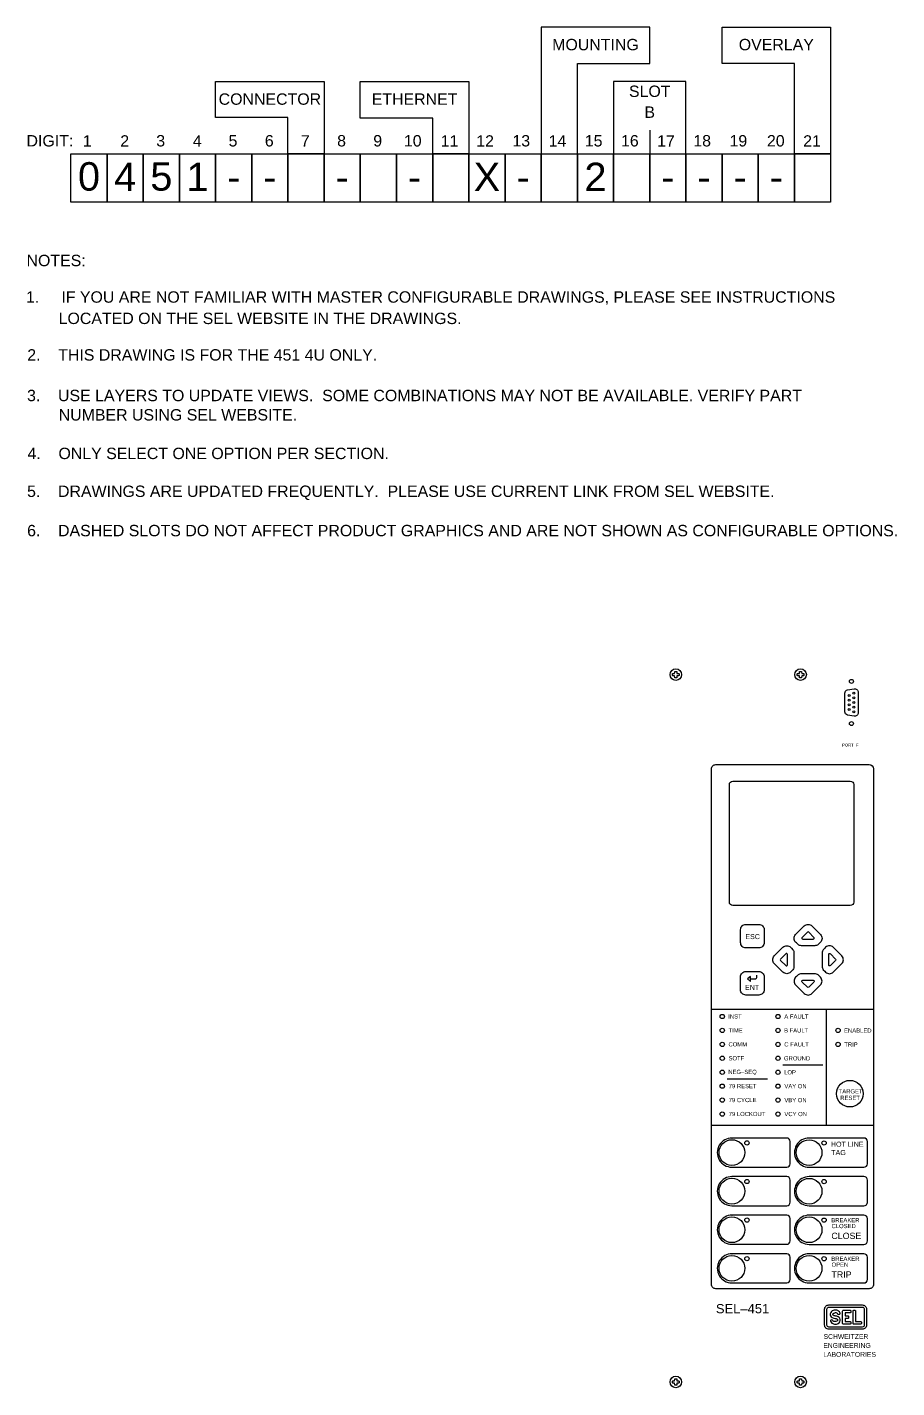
# Model space of a CAD drawing. Extents: x 1 to 47, y 1 to 35.
# Drawn here: x 0.99 to 21.27, y 3.26 to 35 of the extents above; entities that cross this region are included whole.
import ezdxf
from ezdxf.enums import TextEntityAlignment as Align

# ---------------------------------------------------------------- set-up
doc = ezdxf.new("R2010")
doc.units = 0
doc.header["$MEASUREMENT"] = 0
doc.layers.add('6.00_____[DWG]', color=7, linetype='CONTINUOUS')
doc.styles.add('Arial', font='arial.ttf')

msp = doc.modelspace()

# ---------------------------------------------------------------- linework, layer by layer
at = {"layer": '6.00_____[DWG]'}
for points in [[(13.82, 34.156), (15.507, 34.156), (15.507, 35), (12.976, 35), (12.976, 32.047), (13.82, 32.047), (13.82, 34.156)], [(18.882, 34.156), (17.195, 34.156), (17.195, 35), (19.726, 35), (19.726, 32.047), (18.882, 32.047), (18.882, 34.156)], [(7.07, 32.891), (5.382, 32.891), (5.382, 33.734), (7.913, 33.734), (7.913, 32.047), (7.07, 32.047), (7.07, 32.891)], [(10.445, 32.881), (8.757, 32.881), (8.757, 33.734), (11.289, 33.734), (11.289, 32.047), (10.445, 32.047), (10.445, 32.881)], [(16.351, 32.047), (16.351, 33.734), (14.664, 33.734), (14.664, 32.047), (16.351, 32.047)], [(15.507, 32.602), (15.507, 32.047)], [(2.851, 30.922), (2.007, 30.922), (2.007, 32.047), (2.851, 32.047), (2.851, 30.922)], [(3.695, 30.922), (2.851, 30.922), (2.851, 32.047), (3.695, 32.047), (3.695, 30.922)], [(4.538, 30.922), (3.695, 30.922), (3.695, 32.047), (4.538, 32.047), (4.538, 30.922)], [(5.382, 30.922), (4.538, 30.922), (4.538, 32.047), (5.382, 32.047), (5.382, 30.922)], [(6.226, 30.922), (5.382, 30.922), (5.382, 32.047), (6.226, 32.047), (6.226, 30.922)], [(7.07, 30.922), (6.226, 30.922), (6.226, 32.047), (7.07, 32.047), (7.07, 30.922)], [(7.913, 30.922), (7.07, 30.922), (7.07, 32.047), (7.913, 32.047), (7.913, 30.922)], [(8.757, 30.922), (7.913, 30.922), (7.913, 32.047), (8.757, 32.047), (8.757, 30.922)], [(9.601, 30.922), (8.757, 30.922), (8.757, 32.047), (9.601, 32.047), (9.601, 30.922)], [(10.445, 30.922), (9.601, 30.922), (9.601, 32.047), (10.445, 32.047), (10.445, 30.922)], [(11.289, 30.922), (10.445, 30.922), (10.445, 32.047), (11.289, 32.047), (11.289, 30.922)], [(12.132, 30.922), (11.289, 30.922), (11.289, 32.047), (12.132, 32.047), (12.132, 30.922)], [(12.976, 30.922), (12.132, 30.922), (12.132, 32.047), (12.976, 32.047), (12.976, 30.922)], [(13.82, 30.922), (12.976, 30.922), (12.976, 32.047), (13.82, 32.047), (13.82, 30.922)], [(14.664, 30.922), (13.82, 30.922), (13.82, 32.047), (14.664, 32.047), (14.664, 30.922)], [(15.507, 30.922), (14.664, 30.922), (14.664, 32.047), (15.507, 32.047), (15.507, 30.922)], [(16.351, 30.922), (15.507, 30.922), (15.507, 32.047), (16.351, 32.047), (16.351, 30.922)], [(17.195, 30.922), (16.351, 30.922), (16.351, 32.047), (17.195, 32.047), (17.195, 30.922)], [(18.038, 30.922), (17.195, 30.922), (17.195, 32.047), (18.038, 32.047), (18.038, 30.922)], [(18.882, 30.922), (18.038, 30.922), (18.038, 32.047), (18.882, 32.047), (18.882, 30.922)], [(19.726, 30.922), (18.882, 30.922), (18.882, 32.047), (19.726, 32.047), (19.726, 30.922)], [(20.725, 12.091), (16.949, 12.091)], [(19.619, 12.091), (19.619, 9.378)], [(19.548, 10.787), (18.608, 10.787)], [(18.254, 10.462), (17.313, 10.462)], [(20.725, 9.378), (16.949, 9.378)]]:
    msp.add_lwpolyline(points, dxfattribs=at)
for points in [[(16.191, 19.882, -0.391794), (16.183, 19.873), (16.143, 19.871, 0.399739), (16.142, 19.87), (16.14, 19.83, -0.391859), (16.132, 19.822), (16.098, 19.822, -0.391764), (16.09, 19.83), (16.088, 19.87, 0.399816), (16.087, 19.871), (16.047, 19.873, -0.391825), (16.039, 19.882), (16.038, 19.899), (16.039, 19.915, -0.391806), (16.047, 19.924), (16.087, 19.926, 0.399638), (16.088, 19.927), (16.09, 19.967, -0.391814), (16.098, 19.975), (16.132, 19.975, -0.39186), (16.14, 19.967), (16.142, 19.927, 0.399739), (16.143, 19.926), (16.183, 19.924, -0.391769), (16.191, 19.915), (16.192, 19.899), (16.191, 19.882)], [(19.101, 19.882, -0.391794), (19.093, 19.873), (19.053, 19.871, 0.399739), (19.052, 19.87), (19.05, 19.83, -0.391859), (19.042, 19.822), (19.008, 19.822, -0.391764), (19, 19.83), (18.998, 19.87, 0.399816), (18.997, 19.871), (18.957, 19.873, -0.391825), (18.949, 19.882), (18.948, 19.899), (18.949, 19.915, -0.391806), (18.957, 19.924), (18.997, 19.926, 0.399638), (18.998, 19.927), (19, 19.967, -0.391814), (19.008, 19.975), (19.042, 19.975, -0.39186), (19.05, 19.967), (19.052, 19.927, 0.399739), (19.053, 19.926), (19.093, 19.924, -0.391769), (19.101, 19.915), (19.102, 19.899), (19.101, 19.882)], [(17.859, 12.799), (17.967, 12.799, 0.414214), (18.002, 12.834), (18.002, 12.891)], [(16.191, 3.382, -0.391794), (16.183, 3.373), (16.143, 3.371, 0.399739), (16.142, 3.37), (16.14, 3.33, -0.391859), (16.132, 3.322), (16.098, 3.322, -0.391764), (16.09, 3.33), (16.088, 3.37, 0.399816), (16.087, 3.371), (16.047, 3.373, -0.391825), (16.039, 3.382), (16.038, 3.399), (16.039, 3.415, -0.391806), (16.047, 3.424), (16.087, 3.426, 0.399638), (16.088, 3.427), (16.09, 3.467, -0.391814), (16.098, 3.475), (16.132, 3.475, -0.39186), (16.14, 3.467), (16.142, 3.427, 0.399739), (16.143, 3.426), (16.183, 3.424, -0.391769), (16.191, 3.415), (16.192, 3.399), (16.191, 3.382)], [(19.101, 3.382, -0.391794), (19.093, 3.373), (19.053, 3.371, 0.399739), (19.052, 3.37), (19.05, 3.33, -0.391859), (19.042, 3.322), (19.008, 3.322, -0.391764), (19, 3.33), (18.998, 3.37, 0.399816), (18.997, 3.371), (18.957, 3.373, -0.391825), (18.949, 3.382), (18.948, 3.399), (18.949, 3.415, -0.391806), (18.957, 3.424), (18.997, 3.426, 0.399638), (18.998, 3.427), (19, 3.467, -0.391814), (19.008, 3.475), (19.042, 3.475, -0.39186), (19.05, 3.467), (19.052, 3.427, 0.399739), (19.053, 3.426), (19.093, 3.424, -0.391769), (19.101, 3.415), (19.102, 3.399), (19.101, 3.382)]]:
    msp.add_lwpolyline(points, format="xyb", dxfattribs=at)
for points in [[(20.368, 19.491), (20.368, 19.007, -0.46318), (20.275, 18.929), (20.122, 18.956, -0.363045), (20.057, 19.034), (20.057, 19.464, -0.360245), (20.122, 19.542), (20.275, 19.569, -0.463312)], [(17.049, 17.8), (20.625, 17.8, -0.414173), (20.725, 17.7), (20.725, 5.674, -0.414214), (20.625, 5.574), (17.049, 5.574, -0.414214), (16.949, 5.674), (16.949, 17.7, -0.414254)], [(17.445, 17.414), (20.185, 17.414, -0.414219), (20.265, 17.334), (20.265, 14.594, -0.414264), (20.185, 14.514), (17.445, 14.514, -0.41431), (17.365, 14.594), (17.365, 17.334, -0.414061)], [(17.751, 14.074), (18.051, 14.074, -0.414214), (18.176, 13.949), (18.176, 13.649, -0.414214), (18.051, 13.524), (17.751, 13.524, -0.414214), (17.626, 13.649), (17.626, 13.949, -0.414214)], [(19.044, 13.576, -0.176539), (18.966, 13.603), (18.929, 13.639), (18.91, 13.658, -0.414214), (18.91, 13.835), (19.112, 14.036, -0.414214), (19.288, 14.036), (19.49, 13.835, -0.414214), (19.49, 13.658), (19.471, 13.639), (19.434, 13.603, -0.176539), (19.356, 13.576)], [(19.183, 13.892), (19.062, 13.77, 0.66386), (19.079, 13.73), (19.321, 13.73, 0.66386), (19.338, 13.77), (19.217, 13.892, 0.408376)], [(18.872, 13.093, -0.176539), (18.845, 13.015), (18.81, 12.978), (18.791, 12.959, -0.414214), (18.614, 12.959), (18.412, 13.16, -0.414214), (18.412, 13.337), (18.614, 13.539, -0.414214), (18.791, 13.539), (18.81, 13.519), (18.845, 13.483, -0.176539), (18.872, 13.404)], [(18.557, 13.232), (18.678, 13.11, 0.66386), (18.719, 13.127), (18.719, 13.37, 0.66386), (18.678, 13.387), (18.557, 13.265, 0.408376)], [(19.528, 13.093, 0.176539), (19.555, 13.015), (19.59, 12.978), (19.609, 12.959, 0.414214), (19.786, 12.959), (19.988, 13.16, 0.414214), (19.988, 13.337), (19.786, 13.539, 0.414214), (19.609, 13.539), (19.59, 13.519), (19.555, 13.483, 0.176539), (19.528, 13.404)], [(19.843, 13.232), (19.722, 13.11, -0.66386), (19.681, 13.127), (19.681, 13.37, -0.66386), (19.722, 13.387), (19.843, 13.265, -0.408376)], [(17.75, 12.974), (18.05, 12.974, -0.414214), (18.175, 12.849), (18.175, 12.549, -0.414214), (18.05, 12.424), (17.75, 12.424, -0.414214), (17.625, 12.549), (17.625, 12.849, -0.414214)], [(19.044, 12.921, 0.176539), (18.966, 12.894), (18.929, 12.858), (18.91, 12.839, 0.414214), (18.91, 12.662), (19.112, 12.461, 0.414214), (19.288, 12.461), (19.49, 12.662, 0.414214), (19.49, 12.839), (19.471, 12.858), (19.434, 12.894, 0.176539), (19.356, 12.921)], [(19.183, 12.605), (19.062, 12.727, -0.66386), (19.079, 12.768), (19.321, 12.768, -0.66386), (19.338, 12.727), (19.217, 12.605, -0.408376)], [(17.427, 9.09, 1.005574), (17.424, 8.41), (18.704, 8.41, 0.414214), (18.784, 8.49), (18.784, 9.01, 0.414214), (18.704, 9.09), (17.424, 9.09)], [(19.227, 9.089, 1.005574), (19.224, 8.409), (20.504, 8.409, 0.414214), (20.584, 8.489), (20.584, 9.009, 0.414214), (20.504, 9.089), (19.224, 9.089)], [(17.427, 8.19, 1.005574), (17.424, 7.51), (18.704, 7.51, 0.414214), (18.784, 7.59), (18.784, 8.11, 0.414214), (18.704, 8.19), (17.424, 8.19)], [(19.227, 8.189, 1.005574), (19.224, 7.509), (20.504, 7.509, 0.414214), (20.584, 7.589), (20.584, 8.109, 0.414214), (20.504, 8.189), (19.224, 8.189)], [(17.427, 7.29, 1.005574), (17.424, 6.61), (18.704, 6.61, 0.414214), (18.784, 6.69), (18.784, 7.21, 0.414214), (18.704, 7.29), (17.424, 7.29)], [(19.227, 7.289, 1.005574), (19.224, 6.609), (20.504, 6.609, 0.414214), (20.584, 6.689), (20.584, 7.209, 0.414214), (20.504, 7.289), (19.224, 7.289)], [(17.427, 6.39, 1.005574), (17.424, 5.71), (18.704, 5.71, 0.414214), (18.784, 5.79), (18.784, 6.31, 0.414214), (18.704, 6.39), (17.424, 6.39)], [(19.227, 6.389, 1.005574), (19.224, 5.709), (20.504, 5.709, 0.414214), (20.584, 5.789), (20.584, 6.309, 0.414214), (20.504, 6.389), (19.224, 6.389)], [(20.564, 4.727, -0.414214), (20.465, 4.628), (19.685, 4.628, -0.414214), (19.587, 4.727), (19.587, 5.098, -0.414214), (19.685, 5.196), (20.465, 5.196, -0.414214), (20.564, 5.098)], [(20.512, 4.727, -0.414214), (20.465, 4.68), (19.685, 4.68, -0.414214), (19.639, 4.727), (19.639, 5.098, -0.414214), (19.685, 5.144), (20.465, 5.144, -0.414214), (20.512, 5.098)], [(19.828, 5.075, 0.192116), (19.745, 5.042, 0.12608), (19.719, 4.992, 0.336344), (19.765, 4.901, 0.087668), (19.833, 4.883, -0.022201), (19.853, 4.88, -0.039737), (19.867, 4.875, -0.23043), (19.891, 4.851, -0.182747), (19.889, 4.832, -0.221111), (19.844, 4.807, -0.058363), (19.816, 4.807, -0.13415), (19.787, 4.821, 0.006668), (19.771, 4.841, 0.085557), (19.767, 4.844, 0.231613), (19.728, 4.841, 0.170757), (19.72, 4.831, 0.118457), (19.722, 4.815, 0.153081), (19.756, 4.772, 0.186266), (19.839, 4.747, 0.192116), (19.922, 4.781, 0.12608), (19.948, 4.831, 0.336344), (19.902, 4.921, 0.087668), (19.834, 4.94, -0.022201), (19.815, 4.943, -0.039737), (19.8, 4.948, -0.23043), (19.776, 4.971, -0.182747), (19.778, 4.991, -0.221111), (19.823, 5.015, -0.058363), (19.851, 5.016, -0.13415), (19.88, 5.001, 0.006668), (19.896, 4.982, 0.085557), (19.9, 4.979, 0.231613), (19.939, 4.982, 0.170757), (19.947, 4.992, 0.118457), (19.945, 5.008, 0.153081), (19.911, 5.051, 0.186266)], [(20.062, 4.882), (20.062, 4.807), (20.185, 4.807, -0.424366), (20.2, 4.792), (20.2, 4.765, -0.404134), (20.185, 4.75), (20.022, 4.75, -0.432614), (20.006, 4.766), (20.006, 5.054, -0.396049), (20.022, 5.071), (20.185, 5.071, -0.424366), (20.2, 5.055), (20.2, 5.029, -0.404134), (20.185, 5.014), (20.062, 5.014), (20.062, 4.939), (20.134, 4.939, -0.353971), (20.144, 4.926), (20.144, 4.926), (20.144, 4.895, -0.353971), (20.134, 4.882)], [(20.266, 5.071), (20.294, 5.071, -0.432614), (20.309, 5.054), (20.309, 4.807), (20.429, 4.807, -0.424366), (20.444, 4.792), (20.444, 4.765, -0.404134), (20.429, 4.75), (20.266, 4.75, -0.432614), (20.25, 4.766), (20.25, 5.054, -0.396049)]]:
    msp.add_lwpolyline(points, format="xyb", close=True, dxfattribs=at)
msp.add_lwpolyline([(17.859, 12.857), (17.784, 12.799), (17.859, 12.741)], close=True, dxfattribs=at)
for centre, radius in [((16.115, 19.899), 0.135), ((19.025, 19.899), 0.135), ((20.212, 19.741), 0.047), ((20.156, 19.412), 0.0225), ((20.268, 19.467), 0.0225), ((20.268, 19.358), 0.0225), ((20.156, 19.303), 0.0225), ((20.156, 19.194), 0.0225), ((20.156, 19.085), 0.0225), ((20.268, 19.249), 0.0225), ((20.268, 19.14), 0.0225), ((20.268, 19.031), 0.0225), ((20.212, 18.757), 0.047), ((17.199, 11.924), 0.05), ((18.499, 11.924), 0.05), ((17.199, 11.599), 0.05), ((18.499, 11.599), 0.05), ((19.899, 11.599), 0.05), ((17.199, 11.274), 0.05), ((18.499, 11.274), 0.05), ((19.899, 11.274), 0.05), ((17.199, 10.949), 0.05), ((18.499, 10.949), 0.05), ((17.199, 10.624), 0.05), ((18.499, 10.624), 0.05), ((17.199, 10.299), 0.05), ((18.499, 10.299), 0.05), ((20.175, 10.124), 0.31), ((17.199, 9.974), 0.05), ((18.499, 9.974), 0.05), ((17.199, 9.649), 0.05), ((18.499, 9.649), 0.05), ((17.774, 8.975), 0.05), ((19.574, 8.974), 0.05), ((17.774, 8.075), 0.05), ((19.574, 8.074), 0.05), ((17.774, 7.175), 0.05), ((19.574, 7.174), 0.05), ((17.774, 6.275), 0.05), ((19.574, 6.274), 0.05), ((16.115, 3.399), 0.135), ((19.025, 3.399), 0.135)]:
    msp.add_circle(centre, radius, dxfattribs=at)
for centre in [(17.424, 8.75), (19.224, 8.749), (17.424, 7.85), (19.224, 7.849), (17.424, 6.95), (19.224, 6.949), (17.424, 6.05), (19.224, 6.049)]:
    msp.add_ellipse(centre, major_axis=(0.3, 0), ratio=0.999907, dxfattribs=at)

# ---------------------------------------------------------------- texts
at = {"layer": '6.00_____[DWG]', "style": 'Arial'}
for s, height, p in [('MOUNTING', 0.2655, (14.242, 34.462)), ('OVERLAY', 0.2655, (18.46, 34.462)), ('SLOT', 0.2655, (15.507, 33.373)), ('CONNECTOR', 0.2655, (6.648, 33.191)), ('ETHERNET', 0.2655, (10.023, 33.191)), ('B', 0.266, (15.507, 32.886)), ('0', 0.664, (2.429, 31.188)), ('4', 0.664, (3.273, 31.176)), ('5', 0.664, (4.116, 31.188)), ('1', 0.664, (4.96, 31.176)), ('X', 0.664, (11.71, 31.176)), ('2', 0.664, (14.242, 31.176)), ('-', 0.664, (5.804, 31.176)), ('-', 0.664, (6.648, 31.176)), ('-', 0.664, (8.335, 31.176)), ('-', 0.664, (10.023, 31.176)), ('-', 0.664, (12.554, 31.176)), ('-', 0.664, (15.929, 31.176)), ('-', 0.664, (16.773, 31.176)), ('-', 0.664, (17.617, 31.176)), ('-', 0.664, (18.46, 31.176))]:
    msp.add_text(s, height=height, dxfattribs=at).set_placement(p, align=Align.CENTER)
for s, height, p in [('DIGIT:', 0.2655, (0.971, 32.218)), ('1', 0.266, (2.284, 32.214)), ('2', 0.266, (3.158, 32.214)), ('3', 0.266, (3.997, 32.218)), ('4', 0.266, (4.851, 32.214)), ('5', 0.266, (5.684, 32.218)), ('6', 0.266, (6.53, 32.218)), ('7', 0.266, (7.37, 32.214)), ('8', 0.266, (8.216, 32.218)), ('9', 0.266, (9.059, 32.218)), ('10', 0.2655, (9.774, 32.218)), ('11', 0.2655, (10.632, 32.214)), ('12', 0.2655, (11.461, 32.214)), ('13', 0.2655, (12.305, 32.218)), ('14', 0.2655, (13.149, 32.214)), ('15', 0.2655, (13.993, 32.218)), ('16', 0.2655, (14.837, 32.218)), ('17', 0.2655, (15.68, 32.214)), ('18', 0.2655, (16.524, 32.218)), ('19', 0.2655, (17.368, 32.218)), ('20', 0.2655, (18.241, 32.218)), ('21', 0.2655, (19.085, 32.214)), ('NOTES:', 0.2655, (0.972, 29.426)), ('1.     IF YOU ARE NOT FAMILIAR WITH MASTER CONFIGURABLE DRAWINGS, PLEASE SEE INSTRUCTIONS', 0.2655, (0.96, 28.574)), ('       LOCATED ON THE SEL WEBSITE IN THE DRAWINGS.', 0.2655, (1, 28.076)), ('2.    THIS DRAWING IS FOR THE 451 4U ONLY.', 0.2655, (0.989, 27.224)), ('3.    USE LAYERS TO UPDATE VIEWS.  SOME COMBINATIONS MAY NOT BE AVAILABLE. VERIFY PART', 0.2655, (0.984, 26.277)), ('       NUMBER USING SEL WEBSITE.', 0.2655, (1, 25.826)), ('4.    ONLY SELECT ONE OPTION PER SECTION.', 0.2655, (0.995, 24.926)), ('5.    DRAWINGS ARE UPDATED FREQUENTLY.  PLEASE USE CURRENT LINK FROM SEL WEBSITE.', 0.2655, (0.985, 24.043)), ('6.    DASHED SLOTS DO NOT AFFECT PRODUCT GRAPHICS AND ARE NOT SHOWN AS CONFIGURABLE OPTIONS.', 0.2655, (0.986, 23.126)), ('PORT  F', 0.0688, (19.995, 18.222)), ('ESC', 0.118, (17.738, 13.729)), ('ENT', 0.118, (17.731, 12.544)), ('INST', 0.0983, (17.339, 11.876)), ('A FAULT', 0.0983, (18.646, 11.875)), ('TIME', 0.0983, (17.346, 11.551)), ('B FAULT', 0.0983, (18.64, 11.551)), ('ENABLED', 0.0983, (20.04, 11.547)), ('COMM', 0.0983, (17.344, 11.226)), ('C FAULT', 0.0983, (18.645, 11.225)), ('TRIP', 0.0983, (20.046, 11.222)), ('SOTF', 0.0983, (17.345, 10.901)), ('GROUND', 0.0983, (18.638, 10.9)), ('NEG–SEQ', 0.0983, (17.34, 10.583)), ('LOP', 0.0983, (18.642, 10.575)), ('79 RESET', 0.0983, (17.349, 10.251)), ('VAY ON', 0.0983, (18.648, 10.25)), ('TARGET', 0.0983, (19.914, 10.13)), ('79 CYCLE', 0.0983, (17.349, 9.926)), ('VBY ON', 0.0983, (18.648, 9.925)), ('RESET', 0.0983, (19.952, 9.977)), ('79 LOCKOUT', 0.0983, (17.349, 9.601)), ('VCY ON', 0.0983, (18.648, 9.6)), ('HOT LINE', 0.118, (19.734, 8.886)), ('TAG', 0.118, (19.741, 8.692)), ('BREAKER', 0.0983, (19.743, 7.124)), ('CLOSED', 0.0983, (19.748, 6.987)), ('CLOSE', 0.1475, (19.744, 6.733)), ('BREAKER', 0.0983, (19.743, 6.224)), ('OPEN', 0.0983, (19.748, 6.087)), ('TRIP', 0.1475, (19.746, 5.831)), ('SEL–451', 0.2163, (17.051, 5.001)), ('SCHWEITZER', 0.1131, (19.562, 4.403)), ('ENGINEERING', 0.11308, (19.555, 4.194)), ('LABORATORIES', 0.11308, (19.555, 3.986))]:
    msp.add_text(s, height=height, dxfattribs=at).set_placement(p)

doc.saveas('drawing.dxf')
